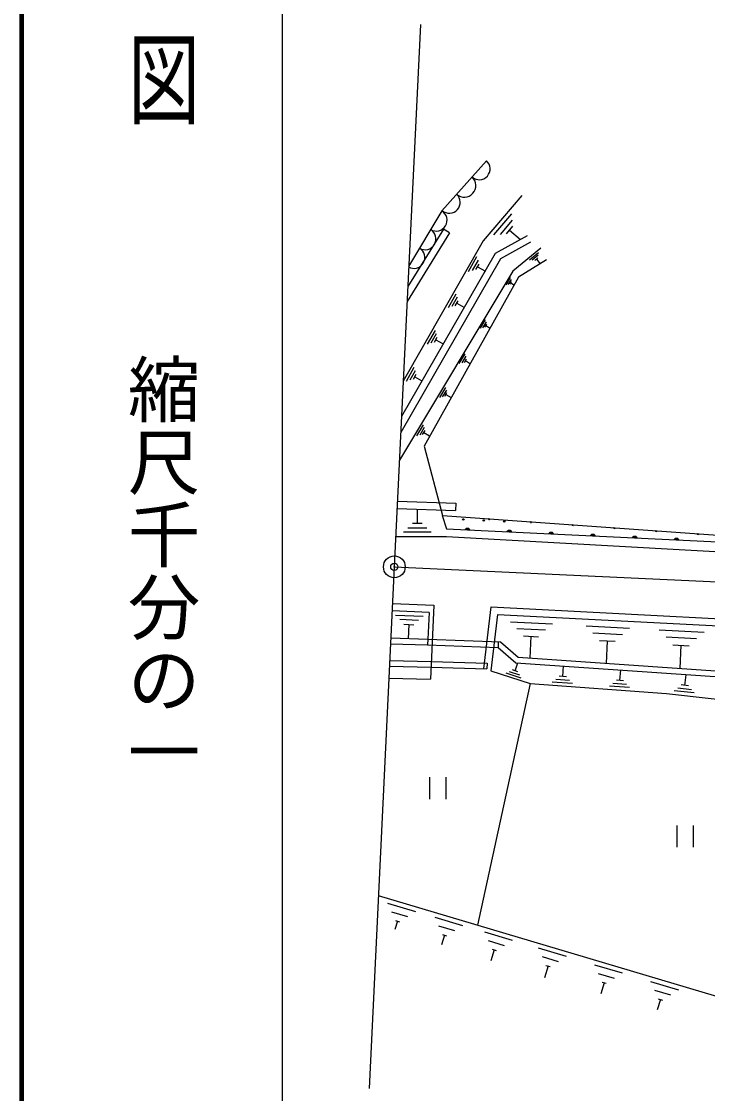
# Model space of a CAD drawing. Units: millimetres, scale not verified. Extents: x 40000 to 680000, y 20000 to 380000.
# Drawn here: x 40000 to 87351, y 239911 to 313886 of the extents above; entities that cross this region are included whole.
import ezdxf
from ezdxf.enums import TextEntityAlignment as Align

# ---------------------------------------------------------------- set-up
doc = ezdxf.new("R2010")
doc.units = ezdxf.units.MM
doc.header["$LTSCALE"] = 1000
doc.header["$PDMODE"] = 32
doc.header["$PDSIZE"] = 500
for name, color, linetype, lineweight in [('M-BGD', 7, 'Continuous', 25), ('M-TTL', 2, 'Continuous', 140), ('M-TTL-BAND', 7, 'Continuous', 25)]:
    doc.layers.add(name, color=color, linetype=linetype, lineweight=lineweight)
doc.layers.add('M-OTRS', color=6, linetype='Continuous')
doc.styles.add('@ＭＳ ゴシック', font='')
doc.styles.get('@ＭＳ ゴシック').set_extended_font_data('@MS Gothic')

msp = doc.modelspace()

# ---------------------------------------------------------------- linework, layer by layer
at = {"layer": 'M-BGD'}
for p, q in [((72094, 304276), (69008, 300818)), ((69008, 300818), (66722, 296989)), ((72608, 299162), (73841, 300607)), ((73875, 300178), (73036, 299196)), ((73465, 299229), (73909, 299750)), ((69548, 299298), (66618, 294557)), ((69122, 299561), (66667, 295588)), ((69122, 299561), (66667, 295588)), ((69548, 299298), (69122, 299561)), ((73687, 299490), (74438, 298848)), ((70846, 296627), (71439, 297670)), ((71511, 297408), (71108, 296699)), ((75065, 297432), (75679, 297945)), ((75663, 297765), (75245, 297416)), ((75426, 297400), (75647, 297585)), ((75536, 297492), (75803, 297173)), ((71370, 296771), (71583, 297146)), ((71476, 296959), (72019, 296650)), ((73445, 295704), (73754, 296218)), ((73787, 296086), (73577, 295736)), ((73708, 295769), (73820, 295954)), ((73764, 295862), (74032, 295701)), ((69464, 294141), (70008, 295097)), ((70074, 294857), (69704, 294207)), ((69944, 294273), (70140, 294617)), ((70042, 294445), (70539, 294162)), ((71673, 292715), (72034, 293315)), ((72072, 293161), (71827, 292753)), ((71980, 292791), (72110, 293007)), ((68021, 291616), (68565, 292572)), ((68631, 292332), (68261, 291681)), ((72045, 292899), (72357, 292712)), ((68501, 291747), (68697, 292092)), ((68599, 291919), (69096, 291637)), ((70220, 290277), (70632, 290962)), ((70676, 290787), (70396, 290321)), ((66566, 289070), (67110, 290026)), ((70571, 290364), (70720, 290611)), ((70646, 290488), (71002, 290273)), ((67176, 289786), (66806, 289136)), ((67046, 289202), (67242, 289546)), ((67144, 289374), (67641, 289091)), ((68868, 287944), (69280, 288629)), ((69324, 288453), (69044, 287987)), ((69219, 288031), (69368, 288278)), ((69294, 288154), (69650, 287940)), ((67290, 285290), (67754, 286061)), ((67803, 285863), (67488, 285339)), ((67685, 285388), (67852, 285666)), ((67769, 285527), (68170, 285286)), ((65946, 280780), (69976, 280638)), ((69976, 280638), (69959, 280138)), ((65929, 280281), (69959, 280138)), ((67322, 279252), (67323, 280240)), ((69042, 279795), (69342, 278873)), ((69061, 279794), (89551, 278322)), ((66676, 278948), (67968, 278947)), ((67664, 279251), (66980, 279252)), ((70878, 278890), (70698, 278899)), ((70729, 278915), (70849, 278909)), ((72331, 279551), (72239, 279557)), ((72242, 279549), (72326, 279543)), ((72320, 279535), (72248, 279541)), ((72255, 279532), (72311, 279528)), ((72299, 279523), (72267, 279525)), ((75210, 279344), (75118, 279351)), ((75122, 279342), (75205, 279336)), ((75199, 279329), (75127, 279334)), ((75134, 279325), (75190, 279321)), ((75178, 279316), (75146, 279319)), ((78089, 279137), (77997, 279144)), ((78001, 279136), (78085, 279130)), ((78078, 279122), (78006, 279127)), ((78014, 279119), (78069, 279115)), ((78057, 279110), (78025, 279112)), ((80968, 278931), (80877, 278937)), ((80880, 278929), (80964, 278923)), ((80957, 278915), (80885, 278920)), ((80893, 278912), (80949, 278908)), ((80936, 278903), (80904, 278905)), ((68272, 278643), (66372, 278644)), ((69342, 278873), (89531, 277909)), ((70923, 278816), (70647, 278829)), ((70654, 278847), (70918, 278834)), ((70912, 278852), (70661, 278864)), ((70680, 278881), (70895, 278871)), ((73807, 278678), (73531, 278691)), ((73538, 278709), (73802, 278696)), ((73797, 278715), (73545, 278727)), ((73564, 278744), (73779, 278733)), ((73762, 278752), (73583, 278761)), ((73613, 278777), (73733, 278772)), ((76691, 278540), (76415, 278553)), ((76422, 278571), (76686, 278559)), ((76681, 278577), (76429, 278589)), ((76448, 278606), (76664, 278596)), ((76647, 278614), (76467, 278623)), ((76498, 278640), (76617, 278634)), ((79575, 278402), (79300, 278416)), ((79306, 278433), (79570, 278421)), ((79565, 278439), (79313, 278451)), ((79332, 278468), (79548, 278458)), ((79531, 278477), (79351, 278485)), ((79382, 278502), (79502, 278496)), ((82459, 278265), (82184, 278278)), ((82191, 278296), (82454, 278283)), ((82449, 278301), (82197, 278313)), ((82216, 278330), (82432, 278320)), ((82415, 278339), (82235, 278348)), ((82266, 278364), (82386, 278358)), ((83848, 278724), (83756, 278730)), ((83759, 278722), (83843, 278716)), ((83836, 278709), (83765, 278714)), ((83772, 278705), (83828, 278701)), ((83816, 278696), (83784, 278698)), ((85075, 278158), (85338, 278145)), ((85333, 278163), (85082, 278175)), ((85100, 278193), (85316, 278182)), ((85299, 278201), (85119, 278210)), ((85150, 278226), (85270, 278221)), ((86727, 278517), (86635, 278524)), ((86638, 278515), (86722, 278509)), ((86716, 278502), (86644, 278507)), ((86651, 278498), (86707, 278494)), ((86695, 278489), (86663, 278492)), ((85344, 278127), (85068, 278140)), ((65734, 276255), (144661, 272617)), ((68135, 273112), (65591, 273224)), ((68135, 273112), (68050, 271265)), ((72854, 272977), (72390, 269069)), ((72854, 272977), (98419, 271644)), ((65818, 272927), (67716, 272844)), ((67399, 272554), (66108, 272610)), ((66398, 272293), (67082, 272264)), ((66740, 272278), (66697, 271291)), ((73759, 272466), (76655, 272315)), ((76168, 271875), (74199, 271978)), ((74638, 271490), (75680, 271436)), ((78979, 272184), (81975, 272028)), ((81471, 271574), (79434, 271680)), ((84020, 271914), (87116, 271752)), ((65479, 270949), (68032, 270866)), ((65492, 271349), (68045, 271265)), ((68045, 271265), (68032, 270866)), ((68032, 270866), (72894, 270682)), ((68047, 271265), (73050, 271077)), ((72909, 271082), (72894, 270682)), ((75159, 271463), (75080, 269957)), ((79888, 271176), (80967, 271119)), ((80427, 271147), (80346, 269590)), ((86595, 271283), (84490, 271393)), ((84959, 270871), (86074, 270813)), ((85517, 270842), (85433, 269232)), ((65405, 269397), (68261, 269324)), ((65415, 269796), (68271, 269724)), ((68261, 269324), (72128, 269216)), ((68272, 269724), (72140, 269616)), ((72140, 269616), (72128, 269216)), ((74077, 269077), (74250, 269622)), ((77364, 268692), (77417, 269419)), ((65365, 268564), (68224, 268512)), ((74494, 268574), (73446, 268908)), ((73667, 269023), (74380, 268795)), ((74265, 269016), (73888, 269137)), ((77616, 268674), (77113, 268711)), ((81307, 268415), (81359, 269141)), ((85786, 268075), (85867, 268799)), ((75104, 268204), (71479, 251519)), ((78030, 268195), (76634, 268296)), ((76873, 268503), (77823, 268435)), ((81973, 267918), (80576, 268019)), ((80816, 268226), (81765, 268157)), ((81558, 268397), (81056, 268433)), ((85288, 267906), (86234, 267799)), ((86036, 268047), (85535, 268104)), ((86431, 267552), (85040, 267709)), ((68165, 261735), (68165, 260235)), ((69305, 260235), (69305, 261735)), ((85232, 258410), (85232, 256910)), ((86372, 256910), (86372, 258410)), ((65274, 253055), (67191, 252484)), ((65539, 252454), (66641, 252126)), ((65947, 251811), (65776, 251234)), ((65804, 251853), (66091, 251768)), ((68520, 252088), (70436, 251517)), ((68784, 251487), (69886, 251159)), ((69193, 250844), (68994, 250179)), ((69049, 250887), (69336, 250801)), ((71957, 251064), (73873, 250493)), ((72221, 250464), (73323, 250135)), ((72630, 249820), (72405, 249067)), ((72486, 249863), (72773, 249777)), ((75670, 249958), (77587, 249387)), ((75935, 249357), (77037, 249029)), ((76343, 248714), (76099, 247894)), ((76199, 248757), (76487, 248671)), ((79543, 248804), (81460, 248233)), ((79808, 248204), (80910, 247875)), ((80216, 247560), (79989, 246798)), ((80072, 247603), (80360, 247518)), ((83424, 247648), (85340, 247077)), ((83688, 247048), (84790, 246720)), ((84097, 246404), (83883, 245688)), ((83953, 246447), (84240, 246362))]:
    msp.add_line(p, q, dxfattribs=at)
for points in [[(67540, 313670), (65734, 276255), (64006, 240254)], [(74523, 301875), (71866, 298760), (66353, 289074)], [(74895, 299103), (72695, 297875), (66234, 286618)], [(75838, 298246), (73923, 296646), (66090, 283618)], [(75139, 298667), (73059, 297506), (66182, 285521)], [(76241, 297447), (74306, 296234), (67800, 284575), (69061, 279794)], [(65835, 278350), (69339, 278348), (89498, 277211)], [(65613, 273723), (68457, 273599), (68224, 268512)], [(71905, 269223), (72413, 273501), (98850, 272122), (101655, 271680), (102112, 268251), (97156, 244644)], [(72894, 270682), (74119, 269623), (98587, 267946), (98850, 272122)], [(73050, 271077), (74279, 270013), (98213, 268372), (98450, 272147)], [(72390, 269069), (75104, 268204), (84510, 267525), (96837, 266132), (97720, 265012), (99580, 261902)], [(99355, 260568), (94707, 244600), (64644, 253555)]]:
    msp.add_lwpolyline(points, dxfattribs=at)
for points in [[(70634, 278812), (70648, 278847), (70667, 278876), (70699, 278905), (70730, 278921), (70766, 278931), (70814, 278929), (70849, 278915), (70878, 278896), (70907, 278865), (70924, 278834), (70934, 278797)], [(72335, 279558), (72330, 279547), (72324, 279537), (72313, 279528), (72303, 279523), (72290, 279520), (72274, 279521), (72263, 279526), (72253, 279532), (72244, 279543), (72239, 279553), (72236, 279566)], [(75215, 279352), (75210, 279340), (75203, 279330), (75192, 279321), (75182, 279316), (75170, 279313), (75154, 279314), (75142, 279319), (75132, 279326), (75123, 279336), (75118, 279347), (75115, 279359)], [(78094, 279145), (78089, 279133), (78082, 279124), (78071, 279114), (78061, 279109), (78049, 279106), (78033, 279107), (78021, 279112), (78012, 279119), (78002, 279129), (77997, 279140), (77994, 279152)], [(80973, 278938), (80968, 278927), (80961, 278917), (80951, 278908), (80940, 278902), (80928, 278899), (80912, 278901), (80900, 278905), (80891, 278912), (80882, 278923), (80876, 278933), (80873, 278945)], [(73518, 278674), (73532, 278709), (73551, 278738), (73583, 278767), (73614, 278783), (73650, 278794), (73698, 278791), (73734, 278778), (73763, 278758), (73791, 278727), (73808, 278696), (73818, 278659)], [(76403, 278536), (76416, 278571), (76436, 278601), (76467, 278629), (76498, 278646), (76534, 278656), (76582, 278654), (76618, 278640), (76647, 278620), (76675, 278589), (76692, 278558), (76702, 278522)], [(79287, 278398), (79300, 278434), (79320, 278463), (79351, 278491), (79382, 278508), (79419, 278518), (79466, 278516), (79502, 278502), (79531, 278483), (79560, 278451), (79576, 278420), (79586, 278384)], [(82171, 278260), (82185, 278296), (82204, 278325), (82235, 278353), (82266, 278370), (82303, 278380), (82351, 278378), (82386, 278364), (82415, 278345), (82444, 278314), (82460, 278283), (82470, 278246)], [(83852, 278732), (83847, 278720), (83841, 278710), (83830, 278701), (83820, 278696), (83807, 278693), (83791, 278694), (83780, 278699), (83770, 278705), (83761, 278716), (83756, 278726), (83752, 278739)], [(85055, 278123), (85069, 278158), (85088, 278187), (85120, 278216), (85150, 278232), (85187, 278243), (85235, 278240), (85270, 278227), (85299, 278207), (85328, 278176), (85344, 278145), (85355, 278108)], [(86731, 278525), (86727, 278513), (86720, 278504), (86709, 278494), (86699, 278489), (86686, 278486), (86671, 278487), (86659, 278492), (86649, 278499), (86640, 278509), (86635, 278520), (86632, 278532)]]:
    msp.add_lwpolyline(points, close=True, dxfattribs=at)
for centre, radius in [((70495, 279526), 50), ((71907, 279459), 50), ((73320, 279391), 50), ((65734, 276255), 750), ((65734, 276255), 30)]:
    msp.add_circle(centre, radius, dxfattribs=at)
for centre, radius, start, end in [((71595, 303716), 750, 228.24911, 48.24911), ((70563, 302560), 800, 228.24911, 48.24911), ((69531, 301403), 750, 228.24911, 48.24911), ((68624, 300174), 750, 239.16217, 59.16217), ((67855, 298886), 750, 239.16217, 59.16217), ((67086, 297598), 750, 239.16217, 59.16217)]:
    msp.add_arc(centre, radius, start, end, dxfattribs=at)
at = {"layer": 'M-OTRS'}
msp.add_point((65734, 276255), dxfattribs=at)
at = {"layer": 'M-TTL'}
msp.add_line((40000, 380000), (40000, 20000), dxfattribs=at)
at = {"layer": 'M-TTL-BAND'}
msp.add_line((58000, 370000), (58000, 20000), dxfattribs=at)

# ---------------------------------------------------------------- texts
at = {"layer": 'M-TTL-BAND', "style": '@ＭＳ ゴシック', "width": 1.4}
msp.add_text('平  面  図', height=3666, rotation=270, dxfattribs=at).set_placement((49777, 306475), align=Align.MIDDLE_RIGHT)
at = {"layer": 'M-TTL-BAND', "style": '@ＭＳ ゴシック'}
msp.add_text('縮尺千分の一', height=3666, rotation=270, dxfattribs=at).set_placement((49777, 261030), align=Align.MIDDLE_RIGHT)

doc.saveas('drawing.dxf')
